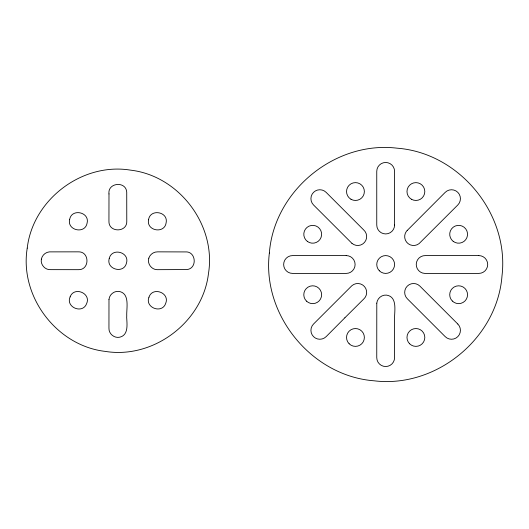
<?xml version="1.0" encoding="UTF-8"?>
<svg xmlns="http://www.w3.org/2000/svg" width="529" height="529" viewBox="0 0 529 529"><rect width="100%" height="100%" fill="white"/><g stroke="black" fill="none" stroke-linecap="round" stroke-linejoin="round"><path stroke-width="0.79" d="M108.981 299.44L108.948 328.185C108.657 333.825 114.403 338.547 119.885 337.165C128.765 335.009 126.96 323.907 126.676 317.195L126.755 316.031C126.319 308.295 130.332 293.02 118.668 291.367C113.92 290.904 109.384 294.679 108.981 299.44M376.793 303.177L376.754 357.611A8.914 8.914 0 0 0 385.674 366.524A8.914 8.914 0 0 0 394.588 357.611L394.568 319.767C394.131 312.031 398.145 296.762 386.481 295.109C381.733 294.64 377.197 298.422 376.793 303.177M108.987 193.918L108.941 221.274C108.511 232.727 127.205 232.727 126.775 221.274L126.729 192.172C126.041 180.733 107.433 182.565 108.987 193.918M148.556 219.773C146.196 230.988 164.625 234.142 166.132 222.782C168.493 211.567 150.057 208.413 148.556 219.773M41.368 259.184C40.264 264.718 45.263 270.22 50.883 269.645L78.371 269.678C89.824 270.114 89.824 251.414 78.371 251.844L49.395 251.877C45.474 252.227 42.089 255.309 41.368 259.184M269.36 253.047C261.802 315.066 311.912 376.132 374.215 380.814C436.24 388.372 497.3 338.262 501.988 275.953C509.546 213.934 459.43 152.868 397.127 148.186C335.108 140.628 274.042 190.738 269.36 253.047M69.669 219.343C66.76 230.432 85.017 234.486 87.073 223.212C89.983 212.122 71.732 208.069 69.669 219.343M27.23 248.121C19.342 296.399 56.623 345.768 105.218 351.388C153.489 359.284 202.865 321.996 208.486 273.407C216.374 225.129 179.093 175.754 130.498 170.133C82.226 162.244 32.851 199.526 27.23 248.121M109.245 258.456C105.86 269.406 123.925 274.247 126.471 263.072C129.85 252.121 111.791 247.281 109.245 258.456M148.814 258.159C147.069 263.528 151.387 269.578 157.034 269.671L186.988 269.565C197.654 268.362 196.021 250.991 185.322 251.923L157.655 251.85C153.714 251.738 149.991 254.396 148.814 258.159M148.96 297.219C144.662 307.845 162.244 314.193 165.729 303.276C170.027 292.649 152.438 286.301 148.96 297.219M70.132 296.848C65.365 307.27 82.65 314.398 86.617 303.646C91.385 293.225 74.093 286.096 70.132 296.848M407.277 230.393L406.464 231.226A8.914 8.914 0 0 0 419.094 243.598L457.816 204.968A8.914 8.914 0 0 0 457.816 192.358A8.914 8.914 0 0 0 445.206 192.358L407.277 230.393M344.882 317.77L326.142 336.642A8.914 8.914 0 0 1 313.532 336.642A8.914 8.914 0 0 1 313.532 324.032L351.871 285.72A8.914 8.914 0 0 1 364.455 286.539A8.914 8.914 0 0 1 363.635 299.123L344.882 317.77M478.785 255.586L425.468 255.586A8.914 8.914 0 0 0 416.25 264.189A8.914 8.914 0 0 0 424.847 273.414L478.785 273.414A8.914 8.914 0 0 0 487.698 264.5A8.914 8.914 0 0 0 478.785 255.586M346.191 255.586L292.563 255.586A8.914 8.914 0 0 0 283.65 264.5A8.914 8.914 0 0 0 292.563 273.414L346.191 273.414A8.914 8.914 0 0 0 355.104 264.5A8.914 8.914 0 0 0 346.191 255.586M457.816 324.032L419.9 286.116A8.914 8.914 0 0 0 407.29 286.116A8.914 8.914 0 0 0 407.29 298.726L445.206 336.642A8.914 8.914 0 0 0 457.816 336.642A8.914 8.914 0 0 0 457.816 324.032M351.93 243.333L313.532 204.968A8.914 8.914 0 0 1 313.532 192.358A8.914 8.914 0 0 1 326.142 192.358L363.575 229.824A8.914 8.914 0 0 1 364.507 242.401A8.914 8.914 0 0 1 351.93 243.333M394.588 225.017L394.588 171.389A8.914 8.914 0 0 0 385.674 162.476A8.914 8.914 0 0 0 376.754 171.389L376.754 225.017A8.914 8.914 0 0 0 385.674 233.93A8.914 8.914 0 0 0 394.588 225.017M379.366 270.802A8.914 8.914 0 0 0 394.284 266.808A8.914 8.914 0 0 0 383.366 255.891A8.914 8.914 0 0 0 379.366 270.802M453.208 241.35A8.914 8.914 0 0 0 467.471 235.445A8.914 8.914 0 0 0 455.218 226.042A8.914 8.914 0 0 0 453.208 241.35M306.575 301.186A8.914 8.914 0 0 0 321.381 296.802A8.914 8.914 0 0 0 310.179 286.169A8.914 8.914 0 0 0 306.575 301.186M307.461 241.482A8.914 8.914 0 0 0 321.579 235.226A8.914 8.914 0 0 0 309.101 226.128A8.914 8.914 0 0 0 307.461 241.482M452.328 301.027A8.914 8.914 0 0 0 467.246 297.027A8.914 8.914 0 0 0 456.322 286.11A8.914 8.914 0 0 0 452.328 301.027M350.991 199.261A8.914 8.914 0 0 0 364.369 191.538A8.914 8.914 0 0 0 350.991 183.821A8.914 8.914 0 0 0 350.991 199.261M411.436 199.261A8.914 8.914 0 0 0 424.807 191.538A8.914 8.914 0 0 0 411.436 183.821A8.914 8.914 0 0 0 411.436 199.261M349.147 343.764A8.914 8.914 0 0 0 364.064 339.77A8.914 8.914 0 0 0 353.147 328.846A8.914 8.914 0 0 0 349.147 343.764M409.591 343.764A8.914 8.914 0 0 0 424.509 339.77A8.914 8.914 0 0 0 413.585 328.846A8.914 8.914 0 0 0 409.591 343.764"/></g></svg>
